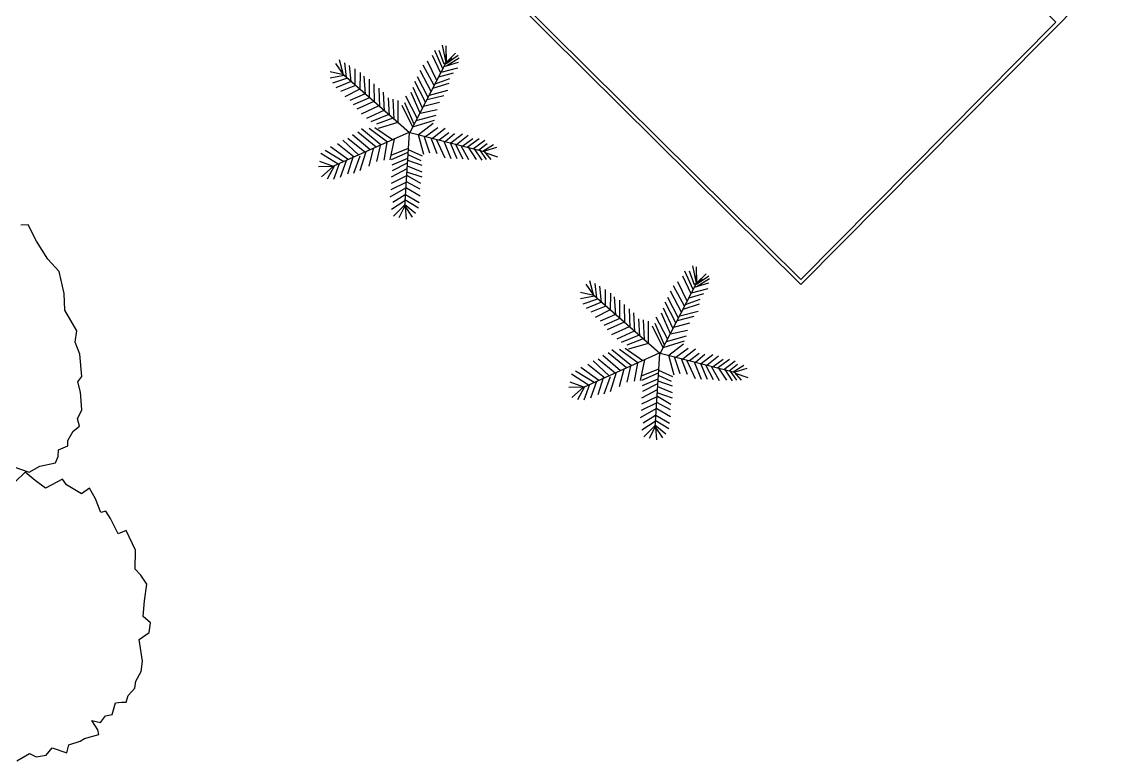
# Model space of a CAD drawing. Header units: millimetres. Extents: x 185 to 501, y 88 to 528.
# Drawn here: x 293.37 to 323.25, y 147.63 to 167.62 of the extents above; entities that cross this region are included whole.
import ezdxf

# ---------------------------------------------------------------- set-up
doc = ezdxf.new("R2010")
doc.units = ezdxf.units.MM
doc.layers.add('aceras', color=7, linetype='Continuous')
doc.layers.add('arboles', color=84, linetype='Continuous')

msp = doc.modelspace()

# ---------------------------------------------------------------- linework, layer by layer
at = {"layer": 'aceras'}
for p, q in [((293.142, 181.63), (314.455, 160.518)), ((293.283, 181.631), (314.455, 160.659)), ((316.833, 172.098), (321.351, 167.622)), ((314.455, 160.518), (323.252, 169.398)), ((314.455, 160.659), (321.351, 167.622))]:
    msp.add_line(p, q, dxfattribs=at)
at = {"layer": 'arboles', "linetype": 'Continuous'}
for p, q in [((304.765, 166.358), (304.541, 166.852)), ((304.8, 166.484), (304.661, 166.855)), ((304.854, 166.529), (304.752, 166.998)), ((304.848, 166.556), (304.856, 166.975)), ((304.863, 166.547), (304.864, 166.751)), ((304.869, 166.551), (305.109, 166.783)), ((302.071, 166.202), (301.87, 166.503)), ((302.074, 166.192), (301.966, 166.597)), ((302.151, 166.124), (302.11, 166.521)), ((302.282, 166.01), (302.237, 166.444)), ((303.878, 164.644), (304.863, 166.547)), ((304.53, 165.904), (304.228, 166.455)), ((304.6, 166.039), (304.35, 166.566)), ((304.704, 166.24), (304.48, 166.719)), ((304.799, 166.423), (305.188, 166.54)), ((304.863, 166.547), (304.8, 166.484)), ((304.852, 166.504), (305.181, 166.725)), ((304.863, 166.547), (305.007, 166.655)), ((304.872, 166.445), (305.208, 166.653)), ((302.093, 166.175), (301.708, 166.108)), ((302.072, 166.198), (301.712, 166.278)), ((303.856, 164.629), (302.083, 166.184)), ((302.388, 165.917), (302.387, 166.355)), ((302.52, 165.801), (302.53, 166.261)), ((302.666, 165.673), (302.634, 166.163)), ((304.364, 165.583), (304.074, 166.143)), ((304.449, 165.747), (304.148, 166.31)), ((304.651, 166.137), (305.054, 166.252)), ((304.72, 166.271), (305.164, 166.386)), ((302.177, 166.102), (301.773, 165.965)), ((302.28, 166.012), (301.87, 165.844)), ((302.396, 165.91), (301.995, 165.742)), ((302.778, 165.574), (302.78, 166.073)), ((302.912, 165.457), (302.906, 165.953)), ((303.055, 165.331), (303.043, 165.834)), ((304.216, 165.297), (303.957, 165.853)), ((304.296, 165.452), (304.004, 166.014)), ((304.492, 165.831), (304.93, 165.967)), ((304.554, 165.949), (304.955, 166.095)), ((302.511, 165.809), (302.113, 165.603)), ((302.656, 165.682), (302.247, 165.5)), ((302.779, 165.574), (302.339, 165.381)), ((303.187, 165.216), (303.157, 165.726)), ((303.322, 165.097), (303.294, 165.568)), ((303.441, 164.993), (303.419, 165.534)), ((304.066, 165.021), (303.763, 165.614)), ((304.144, 165.158), (303.905, 165.716)), ((304.334, 165.524), (304.785, 165.637)), ((304.397, 165.647), (304.893, 165.777)), ((302.89, 165.477), (302.43, 165.265)), ((303.032, 165.352), (302.555, 165.129)), ((303.555, 164.893), (303.551, 165.499)), ((303.948, 164.778), (303.658, 165.366)), ((303.988, 164.857), (303.73, 165.435)), ((304.146, 165.161), (304.611, 165.258)), ((304.24, 165.343), (304.671, 165.455)), ((303.169, 165.232), (302.698, 165.012)), ((303.298, 165.118), (302.811, 164.922)), ((303.41, 165.02), (302.965, 164.856)), ((303.954, 164.79), (304.532, 164.965)), ((304.039, 164.955), (304.582, 165.104)), ((302.96, 164.236), (302.465, 164.645)), ((303.095, 164.296), (302.56, 164.731)), ((303.261, 164.37), (302.764, 164.739)), ((303.399, 164.432), (302.923, 164.762)), ((303.546, 164.901), (303.008, 164.747)), ((303.869, 164.637), (305.88, 164.124)), ((304.1, 164.578), (304.498, 164.884)), ((304.289, 164.53), (304.626, 164.77)), ((304.485, 164.48), (304.821, 164.755)), ((303.844, 164.631), (301.807, 163.719)), ((302.484, 164.023), (302.058, 164.424)), ((302.654, 164.099), (302.189, 164.473)), ((302.795, 164.162), (302.318, 164.569)), ((303.25, 164.366), (303.163, 163.882)), ((303.443, 164.452), (303.325, 163.898)), ((303.851, 164.624), (303.722, 162.635)), ((304.092, 164.58), (304.236, 164.048)), ((304.244, 164.541), (304.402, 164.085)), ((304.439, 164.492), (304.597, 164.07)), ((304.586, 164.454), (304.817, 163.952)), ((304.66, 164.435), (304.921, 164.631)), ((304.788, 164.402), (304.978, 163.932)), ((304.829, 164.392), (305.079, 164.61)), ((304.964, 164.358), (305.138, 163.935)), ((304.978, 164.354), (305.293, 164.598)), ((305.135, 164.314), (305.45, 164.561)), ((305.3, 164.272), (305.577, 164.476)), ((305.417, 164.242), (305.744, 164.472)), ((305.594, 164.197), (305.902, 164.429)), ((305.734, 164.161), (305.959, 164.34)), ((301.93, 163.775), (301.464, 164.068)), ((302.078, 163.841), (301.578, 164.15)), ((302.208, 163.899), (301.722, 164.245)), ((302.362, 163.968), (301.908, 164.332)), ((302.678, 164.109), (302.513, 163.593)), ((302.88, 164.2), (302.761, 163.722)), ((303.064, 164.282), (302.963, 163.847)), ((303.823, 164.203), (303.354, 164.013)), ((303.816, 164.096), (303.361, 163.893)), ((303.821, 164.175), (304.206, 164.005)), ((305.092, 164.325), (305.3, 163.925)), ((305.251, 164.284), (305.461, 163.9)), ((305.444, 164.235), (305.66, 163.906)), ((305.614, 164.192), (305.822, 163.884)), ((305.767, 164.152), (305.931, 163.904)), ((305.848, 164.132), (306.132, 164.308)), ((305.872, 164.126), (306.22, 164.233)), ((305.875, 164.125), (306.06, 163.907)), ((305.9, 164.096), (306.241, 163.974)), ((301.799, 163.715), (301.434, 163.853)), ((301.953, 163.784), (301.805, 163.361)), ((302.142, 163.869), (301.986, 163.416)), ((302.333, 163.991), (302.181, 163.509)), ((302.511, 163.998), (302.345, 163.529)), ((303.806, 163.932), (303.379, 163.75)), ((303.797, 163.803), (303.388, 163.6)), ((303.803, 163.886), (304.198, 163.749)), ((303.812, 164.037), (304.164, 163.879)), ((301.812, 163.713), (301.394, 163.704)), ((301.796, 163.713), (301.481, 163.438)), ((301.817, 163.724), (301.634, 163.375)), ((303.775, 163.458), (303.361, 163.253)), ((303.787, 163.647), (303.363, 163.423)), ((303.783, 163.573), (304.19, 163.431)), ((303.793, 163.734), (304.196, 163.573)), ((303.796, 163.468), (304.161, 163.26)), ((303.764, 163.284), (303.357, 163.083)), ((303.766, 163.312), (304.136, 163.113)), ((303.775, 163.141), (304.147, 162.924)), ((303.754, 163.129), (303.324, 162.882)), ((303.742, 162.952), (303.411, 162.738)), ((303.753, 162.958), (304.123, 162.737)), ((303.732, 162.787), (303.37, 162.552)), ((303.724, 162.671), (303.424, 162.374)), ((303.721, 162.629), (303.571, 162.329)), ((303.723, 162.655), (303.928, 162.342)), ((303.726, 162.694), (304.023, 162.456)), ((303.734, 162.822), (304.107, 162.598)), ((303.739, 162.631), (303.766, 162.288)), ((293.537, 162.14), (293.336, 162.127)), ((293.761, 161.698), (293.537, 162.14)), ((294.067, 161.203), (293.761, 161.698)), ((294.373, 160.873), (294.067, 161.203)), ((294.51, 160.279), (294.373, 160.873)), ((311.542, 160.385), (311.317, 160.88)), ((311.577, 160.511), (311.437, 160.883)), ((311.63, 160.557), (311.528, 161.025)), ((311.625, 160.583), (311.632, 161.002)), ((311.628, 160.531), (311.958, 160.753)), ((311.639, 160.574), (311.64, 160.779)), ((311.645, 160.578), (311.886, 160.81)), ((308.848, 160.229), (308.646, 160.53)), ((308.85, 160.219), (308.743, 160.624)), ((308.928, 160.152), (308.886, 160.548)), ((309.059, 160.037), (309.014, 160.472)), ((310.655, 158.671), (311.639, 160.574)), ((311.307, 159.931), (311.004, 160.483)), ((311.376, 160.066), (311.126, 160.594)), ((311.481, 160.268), (311.257, 160.746)), ((311.575, 160.451), (311.964, 160.567)), ((311.639, 160.574), (311.577, 160.511)), ((311.639, 160.574), (311.784, 160.682)), ((311.649, 160.473), (311.984, 160.68)), ((294.534, 159.824), (294.51, 160.279)), ((308.87, 160.203), (308.485, 160.135)), ((308.849, 160.225), (308.488, 160.306)), ((310.633, 158.656), (308.859, 160.212)), ((309.164, 159.944), (309.163, 160.382)), ((309.297, 159.828), (309.307, 160.288)), ((309.442, 159.701), (309.411, 160.19)), ((311.14, 159.61), (310.851, 160.17)), ((311.225, 159.774), (310.924, 160.338)), ((311.428, 160.165), (311.83, 160.28)), ((311.497, 160.298), (311.941, 160.413)), ((308.953, 160.129), (308.549, 159.993)), ((309.056, 160.039), (308.646, 159.872)), ((309.173, 159.937), (308.771, 159.769)), ((309.555, 159.602), (309.556, 160.1)), ((309.688, 159.484), (309.683, 159.98)), ((309.832, 159.359), (309.819, 159.861)), ((310.993, 159.324), (310.734, 159.881)), ((311.073, 159.48), (310.78, 160.042)), ((311.269, 159.858), (311.706, 159.995)), ((311.33, 159.976), (311.732, 160.122)), ((294.852, 159.266), (294.534, 159.824)), ((309.287, 159.836), (308.889, 159.631)), ((309.432, 159.709), (309.023, 159.527)), ((309.555, 159.601), (309.116, 159.408)), ((309.963, 159.244), (309.933, 159.753)), ((310.098, 159.125), (310.07, 159.596)), ((310.217, 159.021), (310.196, 159.561)), ((310.843, 159.048), (310.54, 159.641)), ((310.921, 159.185), (310.681, 159.743)), ((311.11, 159.551), (311.561, 159.664)), ((311.174, 159.674), (311.669, 159.804)), ((294.81, 158.964), (294.852, 159.266)), ((309.666, 159.504), (309.207, 159.292)), ((309.808, 159.38), (309.331, 159.156)), ((309.945, 159.259), (309.475, 159.04)), ((310.331, 158.92), (310.327, 159.526)), ((310.724, 158.806), (310.435, 159.393)), ((310.765, 158.884), (310.506, 159.463)), ((310.922, 159.189), (311.387, 159.285)), ((311.016, 159.37), (311.447, 159.483)), ((294.94, 158.638), (294.81, 158.964)), ((310.075, 159.146), (309.587, 158.949)), ((310.187, 159.047), (309.741, 158.883)), ((310.73, 158.817), (311.308, 158.993)), ((310.816, 158.982), (311.359, 159.131)), ((310.62, 158.659), (308.584, 157.747)), ((309.737, 158.263), (309.241, 158.673)), ((309.871, 158.323), (309.336, 158.758)), ((310.037, 158.398), (309.541, 158.766)), ((310.176, 158.46), (309.699, 158.789)), ((310.322, 158.928), (309.784, 158.775)), ((310.646, 158.664), (312.656, 158.151)), ((310.877, 158.605), (311.275, 158.912)), ((311.065, 158.557), (311.402, 158.798)), ((311.261, 158.507), (311.597, 158.782)), ((311.437, 158.463), (311.698, 158.659)), ((294.988, 158.036), (294.94, 158.638)), ((309.261, 158.05), (308.835, 158.452)), ((309.431, 158.126), (308.966, 158.501)), ((309.571, 158.189), (309.094, 158.597)), ((310.027, 158.393), (309.94, 157.909)), ((310.219, 158.479), (310.102, 157.926)), ((310.627, 158.652), (310.498, 156.663)), ((310.868, 158.608), (311.013, 158.076)), ((311.02, 158.569), (311.179, 158.112)), ((311.215, 158.519), (311.373, 158.098)), ((311.362, 158.482), (311.594, 157.979)), ((311.565, 158.43), (311.755, 157.959)), ((311.605, 158.419), (311.855, 158.637)), ((311.74, 158.385), (311.915, 157.962)), ((311.755, 158.381), (312.069, 158.626)), ((311.911, 158.341), (312.227, 158.589)), ((312.076, 158.299), (312.353, 158.503)), ((312.193, 158.269), (312.52, 158.5)), ((312.37, 158.224), (312.679, 158.457)), ((312.51, 158.188), (312.735, 158.368)), ((308.707, 157.802), (308.241, 158.096)), ((308.855, 157.868), (308.354, 158.178)), ((308.985, 157.926), (308.498, 158.273)), ((309.139, 157.995), (308.685, 158.359)), ((309.454, 158.137), (309.289, 157.62)), ((309.657, 158.227), (309.538, 157.75)), ((309.841, 158.31), (309.74, 157.875)), ((310.6, 158.23), (310.131, 158.04)), ((310.593, 158.124), (310.137, 157.921)), ((310.589, 158.064), (310.941, 157.906)), ((310.598, 158.202), (310.982, 158.033)), ((311.869, 158.352), (312.076, 157.952)), ((312.027, 158.312), (312.238, 157.928)), ((312.22, 158.262), (312.436, 157.933)), ((312.391, 158.219), (312.598, 157.911)), ((312.544, 158.18), (312.708, 157.931)), ((312.624, 158.159), (312.909, 158.335)), ((312.649, 158.153), (312.997, 158.26)), ((312.652, 158.152), (312.836, 157.935)), ((312.676, 158.124), (313.017, 158.001)), ((294.878, 157.887), (294.988, 158.036)), ((294.95, 157.61), (294.878, 157.887)), ((308.575, 157.743), (308.211, 157.881)), ((308.729, 157.812), (308.581, 157.388)), ((308.918, 157.897), (308.763, 157.443)), ((309.109, 158.019), (308.958, 157.537)), ((309.287, 158.025), (309.122, 157.556)), ((310.582, 157.96), (310.155, 157.778)), ((310.574, 157.831), (310.165, 157.627)), ((310.579, 157.913), (310.974, 157.776)), ((294.993, 157.132), (294.95, 157.61)), ((308.588, 157.74), (308.17, 157.731)), ((308.573, 157.74), (308.257, 157.465)), ((308.594, 157.751), (308.41, 157.402)), ((310.552, 157.486), (310.138, 157.281)), ((310.564, 157.674), (310.139, 157.45)), ((310.559, 157.6), (310.966, 157.459)), ((310.569, 157.762), (310.973, 157.6)), ((310.572, 157.496), (310.937, 157.287)), ((310.54, 157.311), (310.134, 157.111)), ((310.542, 157.339), (310.913, 157.141)), ((310.551, 157.168), (310.924, 156.951)), ((294.869, 156.883), (294.993, 157.132)), ((294.93, 156.689), (294.869, 156.883)), ((310.53, 157.156), (310.101, 156.91)), ((310.519, 156.979), (310.187, 156.765)), ((310.529, 156.986), (310.9, 156.765)), ((294.756, 156.55), (294.93, 156.689)), ((310.508, 156.814), (310.147, 156.58)), ((310.501, 156.698), (310.2, 156.401)), ((310.498, 156.656), (310.348, 156.357)), ((310.5, 156.682), (310.704, 156.369)), ((310.502, 156.721), (310.8, 156.483)), ((310.51, 156.849), (310.883, 156.625)), ((310.515, 156.658), (310.543, 156.316)), ((294.611, 156.303), (294.756, 156.55)), ((294.613, 156.159), (294.611, 156.303)), ((294.351, 155.868), (294.355, 156.052)), ((294.355, 156.052), (294.613, 156.159)), ((292.532, 155.796), (293.563, 155.445)), ((293.851, 155.61), (294.282, 155.693)), ((294.282, 155.693), (294.351, 155.868)), ((293.452, 155.44), (293.196, 155.189)), ((293.73, 155.216), (293.452, 155.44)), ((293.563, 155.445), (293.851, 155.61)), ((294.01, 155.013), (293.73, 155.216)), ((294.463, 155.257), (294.01, 155.013)), ((294.573, 155.097), (294.463, 155.257)), ((294.98, 154.855), (294.573, 155.097)), ((295.201, 155.009), (294.98, 154.855)), ((295.358, 154.72), (295.201, 155.009)), ((295.505, 154.35), (295.358, 154.72)), ((295.643, 154.392), (295.505, 154.35)), ((295.769, 154.19), (295.643, 154.392)), ((295.975, 153.771), (295.769, 154.19)), ((296.186, 153.864), (295.975, 153.771)), ((296.443, 153.336), (296.186, 153.864)), ((296.437, 152.823), (296.443, 153.336)), ((296.59, 152.658), (296.437, 152.823)), ((296.753, 152.409), (296.59, 152.658)), ((296.691, 151.966), (296.753, 152.409)), ((296.653, 151.541), (296.691, 151.966)), ((296.849, 151.369), (296.653, 151.541)), ((296.812, 151.108), (296.849, 151.369)), ((296.543, 150.92), (296.812, 151.108)), ((296.637, 150.332), (296.543, 150.92)), ((296.597, 150.05), (296.637, 150.332)), ((296.449, 149.784), (296.597, 150.05)), ((296.424, 149.603), (296.449, 149.784)), ((296.194, 149.224), (296.241, 149.403)), ((296.241, 149.403), (296.424, 149.603)), ((295.815, 148.888), (295.904, 149.204)), ((295.904, 149.204), (296.061, 149.223)), ((296.061, 149.223), (296.194, 149.224)), ((295.497, 148.666), (295.634, 148.852)), ((295.634, 148.852), (295.815, 148.888)), ((295.262, 148.72), (295.497, 148.666)), ((295.426, 148.471), (295.262, 148.72)), ((294.942, 148.169), (295.061, 148.235)), ((295.061, 148.235), (295.452, 148.344)), ((295.452, 148.344), (295.426, 148.471)), ((294.027, 147.785), (294.188, 147.988)), ((294.188, 147.988), (294.588, 147.85)), ((294.588, 147.85), (294.641, 148.068)), ((294.641, 148.068), (294.942, 148.169)), ((293.233, 147.63), (293.57, 147.829)), ((293.57, 147.829), (293.757, 147.741)), ((293.757, 147.741), (294.027, 147.785))]:
    msp.add_line(p, q, dxfattribs=at)

doc.saveas('drawing.dxf')
